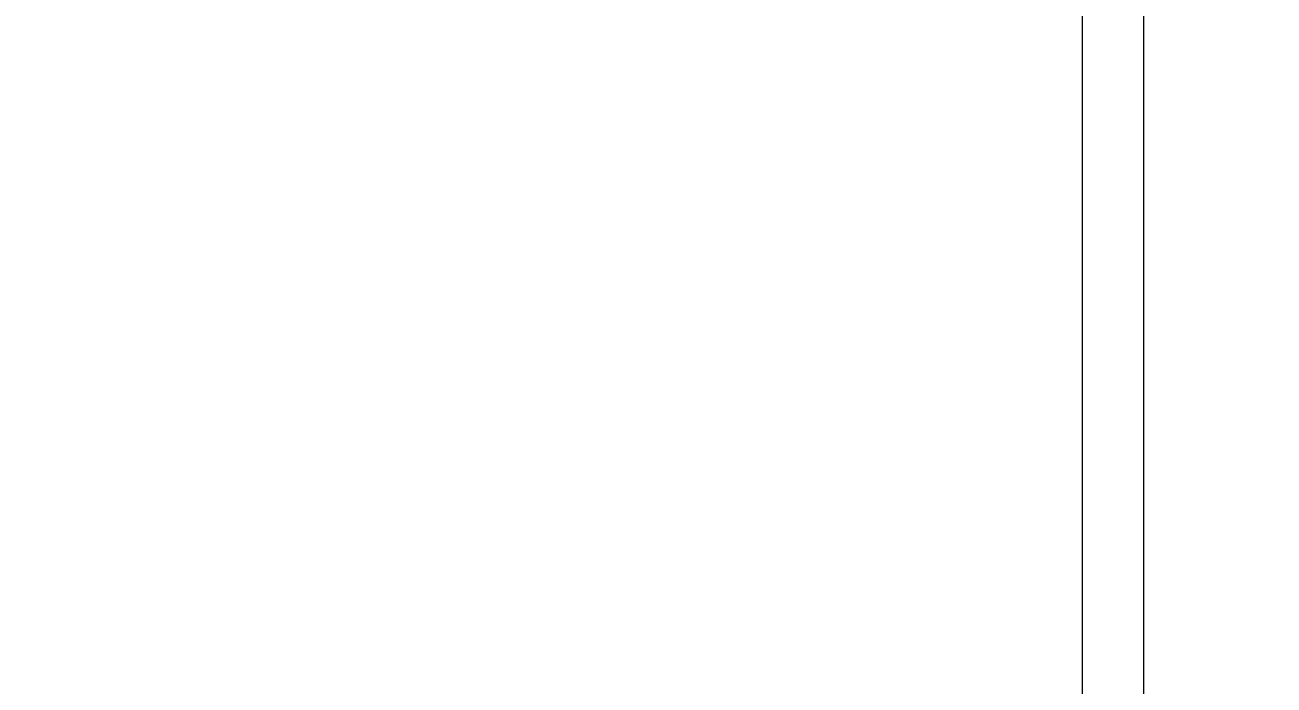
# Model space of a CAD drawing. Extents: x 7948 to 8542, y -4601 to -4181.
# Drawn here: x 8047.2 to 8063.48, y -4450.01 to -4441.41 of the extents above; entities that cross this region are included whole.
import ezdxf

# ---------------------------------------------------------------- set-up
doc = ezdxf.new("R2010")
doc.units = 0
doc.header["$LTSCALE"] = 7
doc.header["$MEASUREMENT"] = 0
doc.layers.get('0').update_dxf_attribs({"color": 2, "linetype": 'CONTINUOUS'})
doc.layers.get('Defpoints').update_dxf_attribs({"linetype": 'CONTINUOUS'})
doc.layers.add('D', color=2, linetype='CONTINUOUS')
doc.styles.add('GHS', font='romans', dxfattribs={"bigfont": 'ghs'})
doc.dimstyles.get("Standard").update_dxf_attribs({"dimtxt": 0.18, "dimasz": 0.18, "dimexe": 0.18, "dimexo": 0.0625, "dimgap": 0.09, "dimtad": 0, "dimtih": 1, "dimtoh": 1, "dimdec": 4, "dimzin": 0, "dimdsep": 46, "dimtxsty": 'Standard', "dimcen": 0.09, "dimadec": 0, "dimazin": 0, "dimtfac": 1, "dimtdec": 4, "dimtofl": 0, "dimtmove": 0, "dimatfit": 3, "dimfxl": 0, "dimtolj": 1, "dimtzin": 0, "dimarcsym": 0})

# ---------------------------------------------------------------- blocks, each defined once
blk = doc.blocks.new('*D7')
at = {"layer": 'D', "ltscale": 0.6}
for p, q in [((8119.263, -4229.228), (8039.305, -4229.228)), ((8041.305, -4232.228), (8041.305, -4454.679)), ((8047.475, -4457.679), (8039.305, -4457.679))]:
    blk.add_line(p, q, dxfattribs=at)
for points in [[(8040.805, -4232.228), (8041.805, -4232.228), (8041.305, -4229.228)], [(8040.805, -4454.679), (8041.805, -4454.679), (8041.305, -4457.679)]]:
    blk.add_solid(points, dxfattribs=at)
at = {"layer": 'Defpoints', "color": 0, "ltscale": 0.6}
for p in [(8120.263, -4229.228), (8041.305, -4457.679), (8048.475, -4457.679)]:
    blk.add_point(p, dxfattribs=at)
at = {"layer": 'D', "ltscale": 0.6, "insert": (8038.555, -4346.714), "char_height": 3.5, "attachment_point": 5, "rotation": 90, "style": 'GHS'}
blk.add_mtext('\\A1;L1', dxfattribs=at)

msp = doc.modelspace()

# ---------------------------------------------------------------- linework, layer by layer
at = {"color": 7, "linetype": 'Continuous', "lineweight": 20}
for p, q in [((8060.9782, -4295.18029), (8060.9782, -4457.67932)), ((8061.77819, -4295.18029), (8061.77819, -4459.17931))]:
    msp.add_line(p, q, dxfattribs=at)

# ---------------------------------------------------------------- dimensions: what is measured, and where the dimension line sits
at = {"layer": 'D', "ltscale": 0.6}
dim = msp.add_linear_dim(base=(8041.30488, -4457.67931), p1=(8120.26257, -4229.22816), p2=(8048.47522, -4457.67931), angle=90, text='L1', dimstyle='Standard', override={"dimtxt": 3.5, "dimasz": 3, "dimexe": 2, "dimexo": 1, "dimgap": 1, "dimtad": 1, "dimtih": 0, "dimtoh": 0, "dimzin": 8, "dimtxsty": 'GHS', "dimcen": 2, "dimclrd": 256, "dimclre": 256, "dimclrt": 256, "dimadec": 4, "dimazin": 2, "dimtp": 0.1, "dimtm": 1e-09, "dimtofl": 1, "dimatfit": 0, "dimlwd": 65535, "dimlwe": 65535}, dxfattribs=at)
dim.commit()
dim.dimension.update_dxf_attribs({"geometry": '*D7', "text_midpoint": (8041.30488, -4346.71437), "dimtype": 128})

doc.saveas('drawing.dxf')
